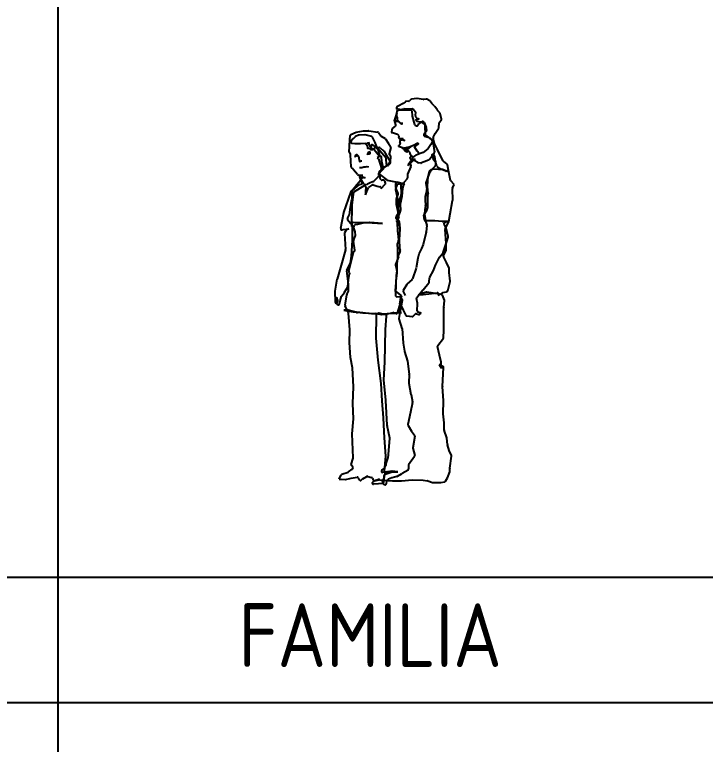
# Model space of a CAD drawing. Header units: millimetres. Extents: x 2198.5 to 2287.8, y 1208.8 to 1298.1.
# Drawn here: x 2231.857 to 2235.114, y 1290.972 to 1294.413 of the extents above; entities that cross this region are included whole.
import ezdxf

# ---------------------------------------------------------------- set-up
doc = ezdxf.new("R2010")
doc.units = ezdxf.units.MM
for name, color, linetype in [('2', 7, 'Continuous'), ('FACHADA', 7, 'Continuous'), ('MUEBLES', 21, 'Continuous')]:
    doc.layers.add(name, color=color, linetype=linetype)
doc.styles.add('ARCHQUICK', font='ARCHQUIK.SHX')

# ---------------------------------------------------------------- blocks, each defined once
blk = doc.blocks.new('A$C3DDE7F67')
at = {"layer": 'MUEBLES'}
for p, q in [((0.0788, 0.7605), (0.0686, 0.753)), ((0.0954, 0.7633), (0.0814, 0.7615)), ((0.1047, 0.7708), (0.0986, 0.7648)), ((0.1329, 0.7758), (0.1078, 0.7723)), ((0.1622, 0.7715), (0.1345, 0.7758)), ((0.177, 0.7729), (0.1636, 0.7715)), ((0.1934, 0.7655), (0.1801, 0.7723)), ((0.2029, 0.7531), (0.1954, 0.7638)), ((0.0363, 0.7), (0.041, 0.7227)), ((0.0374, 0.733), (0.0375, 0.7261)), ((0.0375, 0.7261), (0.0388, 0.7268)), ((0.0442, 0.74), (0.0404, 0.738)), ((0.041, 0.7227), (0.041, 0.7227)), ((0.041, 0.7227), (0.0425, 0.7212)), ((0.0433, 0.7274), (0.0503, 0.7251)), ((0.0679, 0.7525), (0.0442, 0.74)), ((0.0524, 0.7249), (0.0719, 0.7266)), ((0.0723, 0.7266), (0.0978, 0.7269)), ((0.0862, 0.7218), (0.1027, 0.7232)), ((0.0978, 0.7269), (0.1119, 0.7271)), ((0.115, 0.7262), (0.1179, 0.7243)), ((0.1191, 0.7231), (0.1269, 0.713)), ((0.2168, 0.7394), (0.2036, 0.7523)), ((0.2297, 0.7207), (0.2175, 0.7386)), ((0.0271, 0.6709), (0.0401, 0.7086)), ((0.0411, 0.6856), (0.0365, 0.6968)), ((0.0425, 0.7212), (0.0479, 0.7213)), ((0.0479, 0.7213), (0.0858, 0.7218)), ((0.1086, 0.7181), (0.1106, 0.6931)), ((0.1108, 0.692), (0.1224, 0.6534)), ((0.1246, 0.6997), (0.1258, 0.6926)), ((0.1273, 0.7069), (0.1253, 0.7033)), ((0.1268, 0.6902), (0.1304, 0.6854)), ((0.241, 0.7078), (0.2301, 0.7202)), ((0.2486, 0.6782), (0.2422, 0.7054)), ((0.0341, 0.6516), (0.0279, 0.674)), ((0.0279, 0.674), (0.0352, 0.6694)), ((0.0376, 0.6686), (0.0467, 0.6676)), ((0.0417, 0.6745), (0.0416, 0.6836)), ((0.0525, 0.6618), (0.0434, 0.6707)), ((0.0501, 0.666), (0.0576, 0.6584)), ((0.0661, 0.6588), (0.0555, 0.6603)), ((0.0645, 0.6577), (0.0661, 0.6588)), ((0.1434, 0.6806), (0.1262, 0.6735)), ((0.1262, 0.6735), (0.1323, 0.6693)), ((0.1333, 0.6834), (0.1434, 0.6806)), ((0.1343, 0.6684), (0.1491, 0.6654)), ((0.1389, 0.6529), (0.151, 0.6629)), ((0.1491, 0.6654), (0.1573, 0.6682)), ((0.1491, 0.6654), (0.1491, 0.6654)), ((0.1574, 0.6634), (0.1698, 0.6557)), ((0.1615, 0.668), (0.1644, 0.6666)), ((0.1672, 0.6636), (0.1769, 0.6387)), ((0.2361, 0.6371), (0.2375, 0.6612)), ((0.239, 0.6647), (0.2472, 0.6731)), ((-0.1526, 0.6177), (-0.1192, 0.6234)), ((-0.1183, 0.6235), (-0.0949, 0.6238)), ((-0.0941, 0.6238), (-0.0519, 0.6179)), ((0.0148, 0.6165), (0.0159, 0.6313)), ((0.0181, 0.6353), (0.0321, 0.6457)), ((0.1251, 0.6501), (0.1307, 0.647)), ((0.1389, 0.6519), (0.1389, 0.6529)), ((0.1771, 0.6204), (0.1684, 0.6129)), ((0.1702, 0.642), (0.1721, 0.6074)), ((0.1722, 0.6493), (0.1705, 0.6439)), ((0.1772, 0.6375), (0.1789, 0.6253)), ((0.2193, 0.6114), (0.2351, 0.6342)), ((-0.1838, 0.5813), (-0.1811, 0.6022)), ((-0.1779, 0.6066), (-0.1539, 0.6173)), ((-0.1683, 0.586), (-0.1774, 0.5749)), ((-0.1587, 0.5959), (-0.168, 0.5864)), ((-0.1417, 0.6035), (-0.1568, 0.5972)), ((-0.1122, 0.6043), (-0.1396, 0.6039)), ((-0.0795, 0.597), (-0.1109, 0.6042)), ((-0.0641, 0.569), (-0.0757, 0.594)), ((-0.0481, 0.6155), (-0.0376, 0.5996)), ((-0.0356, 0.5978), (-0.017, 0.5875)), ((-0.0151, 0.5858), (-0.0003, 0.5645)), ((0.0415, 0.6069), (0.0129, 0.6165)), ((0.0129, 0.6165), (0.0148, 0.6165)), ((0.0497, 0.5997), (0.0436, 0.6056)), ((0.048, 0.5927), (0.0497, 0.5997)), ((0.0497, 0.5997), (0.0497, 0.5997)), ((0.0568, 0.586), (0.0535, 0.5859)), ((0.0687, 0.5861), (0.0568, 0.586)), ((0.0618, 0.5811), (0.0687, 0.5861)), ((0.1667, 0.6102), (0.1653, 0.605)), ((0.169, 0.5983), (0.1906, 0.5917)), ((0.1741, 0.6034), (0.206, 0.5776)), ((0.1925, 0.5907), (0.2037, 0.5813)), ((0.2161, 0.5645), (0.2095, 0.5881)), ((0.2099, 0.592), (0.2189, 0.6106)), ((-0.1863, 0.5223), (-0.1849, 0.5513)), ((-0.1849, 0.5514), (-0.1839, 0.5808)), ((-0.1738, 0.5659), (-0.1598, 0.5641)), ((-0.159, 0.5641), (-0.1332, 0.5645)), ((-0.1332, 0.5645), (-0.1012, 0.5649)), ((-0.0969, 0.563), (-0.081, 0.5444)), ((-0.081, 0.5444), (-0.083, 0.5509)), ((-0.0741, 0.5567), (-0.0531, 0.5391)), ((-0.0536, 0.5437), (-0.064, 0.5688)), ((-0.0002, 0.5643), (0.0091, 0.5493)), ((0.0469, 0.5497), (0.048, 0.5536)), ((0.0491, 0.5556), (0.0545, 0.5621)), ((0.0548, 0.5686), (0.0527, 0.5719)), ((0.0563, 0.5804), (0.0595, 0.5809)), ((0.0611, 0.5815), (0.0636, 0.5828)), ((0.0757, 0.5759), (0.0618, 0.5811)), ((0.0701, 0.5817), (0.0757, 0.5759)), ((0.1989, 0.5586), (0.186, 0.5401)), ((0.2051, 0.5695), (0.1992, 0.5591)), ((0.2057, 0.5772), (0.2058, 0.5723)), ((0.208, 0.5742), (0.2131, 0.5418)), ((0.2305, 0.5352), (0.2165, 0.5636)), ((-0.1825, 0.5168), (-0.1831, 0.5171)), ((-0.0684, 0.541), (-0.0657, 0.5452)), ((-0.0501, 0.5112), (-0.0682, 0.5346)), ((-0.0603, 0.5477), (-0.0431, 0.5452)), ((-0.0124, 0.4951), (-0.0527, 0.5422)), ((-0.0513, 0.5363), (-0.0435, 0.5076)), ((-0.0402, 0.5439), (-0.0246, 0.53)), ((-0.0235, 0.5287), (0.0077, 0.4769)), ((0.0098, 0.5449), (0.0019, 0.5159)), ((0.0658, 0.5438), (0.0469, 0.5497)), ((0.0742, 0.532), (0.0689, 0.5413)), ((0.0872, 0.544), (0.0742, 0.5361)), ((0.0742, 0.5361), (0.0791, 0.5281)), ((0.0758, 0.5301), (0.0872, 0.544)), ((0.0823, 0.5261), (0.076, 0.5301)), ((0.0774, 0.538), (0.0872, 0.546)), ((0.0856, 0.5341), (0.0774, 0.538)), ((0.0791, 0.5281), (0.1051, 0.5499)), ((0.1051, 0.5499), (0.0856, 0.5341)), ((0.0898, 0.5272), (0.0884, 0.5262)), ((0.1007, 0.5176), (0.0981, 0.5245)), ((0.1024, 0.5121), (0.1008, 0.5172)), ((0.1608, 0.5215), (0.1292, 0.5096)), ((0.1848, 0.5388), (0.1621, 0.5222)), ((0.2142, 0.519), (0.2054, 0.5121)), ((0.2135, 0.5175), (0.2077, 0.4975)), ((0.2125, 0.5168), (0.2135, 0.5175)), ((0.2132, 0.5417), (0.2163, 0.5243)), ((0.2376, 0.5181), (0.2306, 0.5349)), ((0.257, 0.4824), (0.2378, 0.5176)), ((-0.1794, 0.51), (-0.1794, 0.5119)), ((-0.1767, 0.4533), (-0.1794, 0.5098)), ((-0.046, 0.5014), (-0.0546, 0.4964)), ((-0.0546, 0.4964), (-0.0509, 0.4941)), ((-0.0485, 0.4911), (-0.0341, 0.446)), ((-0.0364, 0.503), (-0.0484, 0.5097)), ((-0.0317, 0.4797), (-0.0336, 0.4988)), ((-0.0107, 0.4662), (-0.0111, 0.4916)), ((0.0053, 0.5093), (0.0055, 0.5092)), ((0.0091, 0.5035), (0.0066, 0.4782)), ((0.1254, 0.492), (0.0897, 0.4604)), ((0.1149, 0.4968), (0.0912, 0.4639)), ((0.0986, 0.4679), (0.1254, 0.492)), ((0.1015, 0.494), (0.1018, 0.4981)), ((0.1117, 0.503), (0.1041, 0.5095)), ((0.1206, 0.4831), (0.1052, 0.4883)), ((0.1117, 0.5011), (0.1149, 0.4968)), ((0.1149, 0.4968), (0.1149, 0.4968)), ((0.1281, 0.509), (0.1183, 0.5026)), ((0.1369, 0.4736), (0.1206, 0.4831)), ((0.1206, 0.4831), (0.1206, 0.4831)), ((0.1885, 0.4856), (0.1672, 0.4769)), ((0.2019, 0.5), (0.1906, 0.487)), ((0.2032, 0.5077), (0.2033, 0.5037)), ((0.2087, 0.4925), (0.2198, 0.4791)), ((0.2122, 0.5071), (0.2108, 0.5098)), ((0.2122, 0.5071), (0.2122, 0.5071)), ((0.2209, 0.48), (0.2178, 0.5024)), ((-0.1718, 0.4465), (-0.175, 0.4496)), ((-0.0247, 0.4479), (-0.05, 0.4183)), ((-0.0248, 0.4478), (-0.0316, 0.4791)), ((-0.0077, 0.4601), (-0.0237, 0.4488)), ((0.0053, 0.4752), (-0.0067, 0.461)), ((0.0068, 0.47), (-0.0014, 0.4623)), ((0.1046, 0.4561), (0.0888, 0.4199)), ((0.0897, 0.4604), (0.0958, 0.466)), ((0.0912, 0.4639), (0.0974, 0.4671)), ((0.105, 0.462), (0.1051, 0.4583)), ((0.1521, 0.4718), (0.1392, 0.4728)), ((0.167, 0.4768), (0.1545, 0.4721)), ((0.2195, 0.4572), (0.2031, 0.4416)), ((0.221, 0.4757), (0.2212, 0.4612)), ((0.2277, 0.4572), (0.2211, 0.4792)), ((0.2417, 0.4456), (0.2297, 0.4544)), ((0.2752, 0.4658), (0.2582, 0.481)), ((0.2824, 0.437), (0.2769, 0.4628)), ((-0.1661, 0.4395), (-0.1713, 0.446)), ((-0.1463, 0.417), (-0.1659, 0.4393)), ((-0.1226, 0.4124), (-0.1429, 0.4152)), ((-0.0376, 0.4151), (-0.0507, 0.4069)), ((-0.05, 0.4183), (-0.0263, 0.4428)), ((-0.0456, 0.4256), (-0.0437, 0.42)), ((-0.0354, 0.4404), (-0.0444, 0.4312)), ((-0.0418, 0.4174), (-0.0092, 0.3921)), ((-0.0417, 0.403), (-0.0376, 0.4151)), ((0.0884, 0.4177), (0.0886, 0.4017)), ((0.1904, 0.423), (0.1759, 0.3778)), ((0.186, 0.4083), (0.1918, 0.4331)), ((0.2024, 0.4408), (0.1911, 0.4245)), ((0.1948, 0.4368), (0.2097, 0.4442)), ((0.2125, 0.4447), (0.2353, 0.4432)), ((0.2353, 0.4432), (0.2552, 0.4421)), ((0.269, 0.4338), (0.2428, 0.445)), ((0.257, 0.4417), (0.277, 0.4334)), ((0.277, 0.4334), (0.2712, 0.4333)), ((0.2912, 0.3902), (0.2824, 0.4369)), ((-0.1313, 0.3908), (-0.1578, 0.3601)), ((-0.117, 0.3721), (-0.1364, 0.4038)), ((-0.1317, 0.4122), (-0.1226, 0.4124)), ((-0.1276, 0.3839), (-0.131, 0.3943)), ((-0.1275, 0.3996), (-0.1304, 0.3923)), ((-0.1272, 0.4014), (-0.1201, 0.4032)), ((-0.1261, 0.3817), (-0.1262, 0.3817)), ((-0.1101, 0.4022), (-0.1219, 0.4031)), ((-0.1179, 0.4033), (-0.1101, 0.4022)), ((-0.071, 0.3851), (-0.0873, 0.3784)), ((-0.0688, 0.3866), (-0.0698, 0.3859)), ((-0.0519, 0.4058), (-0.068, 0.3873)), ((-0.0355, 0.3925), (-0.0404, 0.3972)), ((-0.0241, 0.391), (-0.0315, 0.3909)), ((-0.0157, 0.3769), (-0.0188, 0.3871)), ((-0.0068, 0.391), (0.0249, 0.3849)), ((0.0253, 0.3848), (0.0354, 0.3835)), ((0.0356, 0.3835), (0.0455, 0.3817)), ((0.0373, 0.3813), (0.0439, 0.3836)), ((0.0439, 0.3836), (0.0439, 0.3829)), ((0.0462, 0.3815), (0.0658, 0.3753)), ((0.0872, 0.398), (0.073, 0.3822)), ((0.1831, 0.3599), (0.1842, 0.3889)), ((0.1842, 0.3892), (0.1859, 0.4075)), ((0.309, 0.3701), (0.2926, 0.3875)), ((-0.1581, 0.3598), (-0.1776, 0.3397)), ((-0.1716, 0.3406), (-0.1579, 0.353)), ((-0.161, 0.3383), (-0.1168, 0.3641)), ((-0.1578, 0.3531), (-0.1384, 0.3697)), ((-0.1359, 0.3709), (-0.1289, 0.3723)), ((-0.1021, 0.371), (-0.1114, 0.3695)), ((-0.1085, 0.3591), (-0.1092, 0.338)), ((-0.109, 0.3226), (-0.0948, 0.3558)), ((-0.0877, 0.3782), (-0.1005, 0.3716)), ((-0.0927, 0.3583), (-0.0772, 0.3682)), ((-0.0726, 0.3688), (-0.0544, 0.363)), ((-0.0539, 0.3629), (-0.0416, 0.3603)), ((-0.0377, 0.3571), (-0.0352, 0.3513)), ((-0.0352, 0.3513), (-0.0169, 0.3716)), ((0.0328, 0.3475), (0.0472, 0.2742)), ((0.0382, 0.3667), (0.0329, 0.3502)), ((0.0339, 0.3567), (0.0336, 0.376)), ((0.044, 0.3281), (0.0342, 0.3549)), ((0.0612, 0.3745), (0.0423, 0.3704)), ((0.0501, 0.3775), (0.0503, 0.3775)), ((0.0566, 0.3723), (0.0586, 0.3241)), ((0.065, 0.3523), (0.0622, 0.315)), ((0.0752, 0.3682), (0.0651, 0.374)), ((0.0715, 0.3763), (0.0652, 0.3533)), ((0.0675, 0.3744), (0.0752, 0.3682)), ((0.0716, 0.3784), (0.0716, 0.3779)), ((0.1796, 0.3445), (0.1716, 0.3135)), ((0.1756, 0.3753), (0.1797, 0.3466)), ((0.1869, 0.3291), (0.1832, 0.359)), ((0.3017, 0.2959), (0.3009, 0.3514)), ((0.3014, 0.3538), (0.309, 0.3701)), ((0.309, 0.3701), (0.309, 0.3701)), ((-0.1788, 0.3378), (-0.1917, 0.3022)), ((-0.1729, 0.3014), (-0.1734, 0.3365)), ((-0.1725, 0.275), (-0.1664, 0.323)), ((-0.1663, 0.3235), (-0.1636, 0.3348)), ((-0.1092, 0.3378), (-0.109, 0.3226)), ((0.0369, 0.3028), (0.0441, 0.3245)), ((0.0582, 0.322), (0.0424, 0.279)), ((0.0621, 0.3143), (0.0545, 0.2772)), ((0.1715, 0.312), (0.1717, 0.2971)), ((0.1845, 0.2634), (0.1852, 0.3161)), ((0.1853, 0.3168), (0.1869, 0.3276)), ((-0.1917, 0.3021), (-0.2134, 0.2385)), ((-0.1793, 0.2643), (-0.173, 0.3004)), ((0.037, 0.2768), (0.0367, 0.301)), ((0.0479, 0.227), (0.0371, 0.2757)), ((0.0421, 0.2765), (0.0458, 0.2368)), ((0.0544, 0.2757), (0.0561, 0.2514)), ((0.1717, 0.2968), (0.1735, 0.2734)), ((0.2902, 0.233), (0.3016, 0.2948)), ((-0.1855, 0.227), (-0.1793, 0.2642)), ((-0.1745, 0.1729), (-0.1725, 0.2744)), ((0.041, 0.2489), (0.0447, 0.2245)), ((0.0471, 0.2717), (0.0412, 0.2513)), ((0.0559, 0.2493), (0.0529, 0.2401)), ((0.167, 0.2294), (0.1789, 0.2465)), ((0.1703, 0.2503), (0.1692, 0.2318)), ((0.1734, 0.2722), (0.1704, 0.2507)), ((0.1796, 0.2479), (0.1842, 0.2617)), ((-0.2136, 0.2376), (-0.2264, 0.1639)), ((-0.1941, 0.2104), (-0.1861, 0.2253)), ((0.045, 0.2332), (0.0339, 0.2163)), ((0.0353, 0.2088), (0.0479, 0.1998)), ((0.0434, 0.2072), (0.0412, 0.2066)), ((0.0429, 0.2144), (0.0432, 0.1932)), ((0.0528, 0.2397), (0.0433, 0.2166)), ((0.0447, 0.2245), (0.0447, 0.2245)), ((0.0447, 0.2245), (0.0472, 0.2138)), ((0.045, 0.2039), (0.048, 0.225)), ((0.169, 0.2034), (0.166, 0.2256)), ((0.1692, 0.2306), (0.1746, 0.1938)), ((0.284, 0.1956), (0.2902, 0.2329)), ((-0.1723, 0.1778), (-0.1935, 0.2043)), ((-0.1733, 0.1863), (-0.1745, 0.1729)), ((-0.1707, 0.1467), (-0.1711, 0.1745)), ((-0.1542, 0.1905), (-0.1675, 0.1913)), ((-0.165, 0.1694), (-0.1619, 0.1782)), ((-0.1575, 0.1819), (-0.1453, 0.1836)), ((-0.09, 0.1914), (-0.1538, 0.1905)), ((-0.1448, 0.1837), (-0.1147, 0.1909)), ((-0.1132, 0.191), (-0.0779, 0.1896)), ((-0.0294, 0.1868), (-0.0895, 0.1914)), ((-0.0778, 0.1896), (-0.0294, 0.1868)), ((0.0374, 0.1999), (0.0397, 0.1913)), ((0.0397, 0.1913), (0.0397, 0.1913)), ((0.0397, 0.1913), (0.0423, 0.1518)), ((0.0412, 0.1869), (0.0449, 0.2035)), ((0.0443, 0.1899), (0.0523, 0.1796)), ((0.0523, 0.1796), (0.046, 0.1802)), ((0.0502, 0.1957), (0.0525, 0.1626)), ((0.1765, 0.1987), (0.1745, 0.1986)), ((0.1748, 0.1927), (0.1799, 0.1791)), ((0.2178, 0.1993), (0.1765, 0.1987)), ((0.1802, 0.1767), (0.1773, 0.1472)), ((0.2524, 0.1963), (0.2183, 0.1992)), ((0.2804, 0.1967), (0.253, 0.1963)), ((0.2686, 0.1709), (0.2611, 0.1843)), ((0.2636, 0.192), (0.2724, 0.1961)), ((0.2663, 0.1613), (0.2835, 0.194)), ((0.2746, 0.1966), (0.2804, 0.1967)), ((-0.2201, 0.1575), (-0.2139, 0.1585)), ((-0.2139, 0.1585), (-0.1882, 0.1623)), ((-0.2086, 0.1396), (-0.2042, 0.0641)), ((-0.2009, 0.1552), (-0.2079, 0.1426)), ((-0.1882, 0.1623), (-0.1984, 0.1574)), ((-0.1701, 0.1074), (-0.1707, 0.1467)), ((-0.1586, 0.1475), (-0.1649, 0.1658)), ((-0.1568, 0.1329), (-0.1583, 0.1463)), ((0.0423, 0.1517), (0.0441, 0.1257)), ((0.0525, 0.1619), (0.0498, 0.1105)), ((0.1772, 0.1464), (0.1624, 0.0881)), ((0.2714, 0.0946), (0.2657, 0.1583)), ((0.274, 0.1533), (0.2691, 0.1698)), ((0.2797, 0.1264), (0.2741, 0.1529)), ((-0.176, 0.0326), (-0.1702, 0.1069)), ((-0.1597, 0.0608), (-0.1664, 0.1038)), ((-0.1661, 0.1066), (-0.1571, 0.1304)), ((0.046, 0.1056), (0.0401, 0.0886)), ((0.0441, 0.1254), (0.0462, 0.1081)), ((0.0498, 0.1102), (0.0503, 0.0713)), ((0.2571, 0.05), (0.278, 0.1111)), ((0.2782, 0.1122), (0.2798, 0.1246)), ((0.0398, 0.0863), (0.0415, 0.0689)), ((0.0507, 0.0694), (0.0546, 0.0591)), ((0.1622, 0.0874), (0.1542, 0.0684)), ((0.2705, 0.0594), (0.2715, 0.0939)), ((-0.2043, 0.0623), (-0.2238, -0.0097)), ((-0.1882, -0.038), (-0.1665, 0.0509)), ((-0.1637, 0.0545), (-0.1626, 0.0551)), ((0.0415, 0.0685), (0.0422, 0.0221)), ((0.0541, 0.0543), (0.0457, 0.0406)), ((0.0458, 0.0347), (0.0459, 0.0346)), ((0.1421, 0.0419), (0.1376, 0.0233)), ((0.1542, 0.0682), (0.1424, 0.043)), ((0.2402, 0.0285), (0.2562, 0.0483)), ((0.2585, 0.0338), (0.27, 0.0571)), ((-0.1803, 0.0006), (-0.176, 0.0323)), ((0.0464, 0.0296), (0.0328, -0.006)), ((0.0421, 0.0214), (0.0391, -0.0022)), ((0.1375, 0.023), (0.1294, -0.023)), ((0.2211, -0.0101), (0.2395, 0.0275)), ((0.2585, 0.033), (0.2585, 0.0338)), ((0.2728, 0.0029), (0.2591, 0.0307)), ((0.285, -0.0236), (0.2728, 0.0028)), ((-0.2238, -0.0098), (-0.2436, -0.0755)), ((-0.1966, -0.0336), (-0.1808, -0.001)), ((0.0325, -0.0092), (0.0378, -0.0342)), ((0.039, -0.0028), (0.0382, -0.0472)), ((0.1292, -0.0239), (0.1117, -0.0744)), ((0.2112, -0.0343), (0.221, -0.0104)), ((0.2858, -0.0437), (0.2856, -0.0259)), ((-0.1895, -0.0989), (-0.1971, -0.0367)), ((-0.1926, -0.1099), (-0.1885, -0.0666)), ((-0.1883, -0.0656), (-0.184, -0.0512)), ((-0.1847, -0.0466), (-0.1874, -0.0424)), ((0.0382, -0.0478), (0.0334, -0.0853)), ((0.0349, -0.0582), (0.0334, -0.0925)), ((0.0379, -0.0361), (0.0349, -0.0577)), ((0.1912, -0.0899), (0.1926, -0.0688)), ((0.1933, -0.0665), (0.2109, -0.0349)), ((0.2898, -0.0845), (0.2858, -0.0442)), ((-0.2437, -0.0761), (-0.2545, -0.1321)), ((-0.189, -0.1291), (-0.1894, -0.0995)), ((0.0334, -0.0926), (0.0308, -0.1291)), ((0.0333, -0.086), (0.0338, -0.1179)), ((0.085, -0.1009), (0.0686, -0.129)), ((0.1103, -0.0766), (0.086, -0.0997)), ((0.162, -0.1252), (0.1899, -0.0932)), ((0.2792, -0.1299), (0.2897, -0.0863)), ((-0.2546, -0.1335), (-0.2519, -0.183)), ((-0.208, -0.1372), (-0.1933, -0.1122)), ((-0.1973, -0.1486), (-0.1895, -0.1315)), ((0.0338, -0.1186), (0.0325, -0.1303)), ((0.0325, -0.131), (0.0327, -0.1474)), ((0.033, -0.134), (0.0605, -0.1545)), ((0.0685, -0.1343), (0.0778, -0.1522)), ((0.1328, -0.1619), (0.1618, -0.1254)), ((0.1783, -0.1372), (0.1493, -0.1441)), ((0.2091, -0.1419), (0.1805, -0.1371)), ((0.255, -0.1391), (0.2733, -0.1356)), ((0.2733, -0.1356), (0.2713, -0.1341)), ((0.2713, -0.1341), (0.2739, -0.1341)), ((-0.2439, -0.1623), (-0.2467, -0.1845)), ((-0.2397, -0.1741), (-0.2459, -0.1623)), ((-0.2459, -0.1623), (-0.2439, -0.1623)), ((-0.2283, -0.1772), (-0.222, -0.156)), ((-0.2211, -0.1542), (-0.2084, -0.1378)), ((-0.205, -0.1983), (-0.1977, -0.15)), ((0.0326, -0.1484), (0.0321, -0.1518)), ((0.0376, -0.1582), (0.0521, -0.158)), ((0.0605, -0.1545), (0.0541, -0.1713)), ((0.0577, -0.1629), (0.0609, -0.1897)), ((0.0605, -0.1545), (0.0605, -0.1545)), ((0.0623, -0.1776), (0.0622, -0.1663)), ((0.0622, -0.1663), (0.064, -0.174)), ((0.1351, -0.189), (0.1317, -0.1662)), ((0.1475, -0.1448), (0.14, -0.1499)), ((0.14, -0.1499), (0.1622, -0.1476)), ((0.1622, -0.1476), (0.2288, -0.1404)), ((0.2495, -0.1478), (0.2092, -0.142)), ((0.2335, -0.152), (0.2423, -0.1464)), ((0.2347, -0.1473), (0.2335, -0.152)), ((0.2423, -0.1464), (0.2532, -0.1398)), ((0.263, -0.1745), (0.2539, -0.1512)), ((-0.2459, -0.1883), (-0.2419, -0.1944)), ((-0.2411, -0.1842), (-0.2393, -0.1782)), ((-0.2319, -0.1926), (-0.2284, -0.1775)), ((-0.1947, -0.225), (-0.2047, -0.2012)), ((0.0541, -0.1892), (0.0402, -0.2352)), ((0.0448, -0.2256), (0.062, -0.1796)), ((0.0537, -0.1724), (0.0507, -0.1927)), ((0.0507, -0.1927), (0.0541, -0.1892)), ((0.0609, -0.1914), (0.0528, -0.2342)), ((0.0641, -0.1763), (0.0596, -0.2011)), ((0.06, -0.2045), (0.0684, -0.2215)), ((0.1343, -0.2255), (0.1351, -0.1899)), ((0.2605, -0.2082), (0.2634, -0.1771)), ((-0.1919, -0.2218), (-0.2119, -0.2221)), ((-0.2119, -0.2221), (-0.1862, -0.2272)), ((-0.1901, -0.2331), (-0.1944, -0.2256)), ((-0.1499, -0.2335), (-0.1903, -0.2221)), ((-0.1829, -0.3148), (-0.1894, -0.2354)), ((-0.186, -0.2272), (-0.1673, -0.2303)), ((-0.1663, -0.2304), (-0.1517, -0.2302)), ((-0.1512, -0.2302), (-0.1357, -0.2314)), ((-0.1219, -0.2366), (-0.149, -0.2336)), ((-0.1355, -0.2314), (-0.0805, -0.2375)), ((-0.0925, -0.2377), (-0.1215, -0.2367)), ((-0.0319, -0.2403), (-0.0925, -0.2377)), ((-0.0798, -0.2375), (-0.06, -0.2373)), ((-0.0588, -0.2374), (-0.0344, -0.2422)), ((-0.0496, -0.2368), (-0.0567, -0.2411)), ((-0.0139, -0.2443), (-0.0453, -0.2362)), ((-0.0329, -0.2422), (-0.0065, -0.24)), ((0.0145, -0.2382), (-0.0314, -0.2403)), ((-0.0055, -0.2398), (0.0208, -0.2328)), ((0.0347, -0.2391), (0.015, -0.2382)), ((0.0224, -0.2327), (0.0597, -0.2341)), ((0.0527, -0.2322), (0.0484, -0.2606)), ((0.0597, -0.2341), (0.0495, -0.233)), ((0.0528, -0.2342), (0.0527, -0.2322)), ((0.0684, -0.2216), (0.0812, -0.2464)), ((0.1157, -0.2502), (0.1251, -0.2404)), ((0.1307, -0.239), (0.142, -0.2424)), ((0.1531, -0.2362), (0.138, -0.2309)), ((0.1471, -0.2413), (0.1531, -0.2362)), ((0.2601, -0.3176), (0.2605, -0.2087)), ((-0.0594, -0.2457), (-0.0612, -0.3531)), ((-0.0153, -0.3125), (-0.0098, -0.2501)), ((0.0486, -0.2631), (0.0625, -0.3076)), ((0.0856, -0.2493), (0.1112, -0.2518)), ((0.0628, -0.3088), (0.0686, -0.3776)), ((-0.1854, -0.3741), (-0.1829, -0.3155)), ((-0.018, -0.4669), (-0.0153, -0.3129)), ((0.2591, -0.3505), (0.2601, -0.3177)), ((-0.1795, -0.4448), (-0.1854, -0.3749)), ((-0.0612, -0.3537), (-0.0513, -0.457)), ((0.0687, -0.378), (0.0746, -0.4153)), ((0.2315, -0.3887), (0.258, -0.3537)), ((0.2395, -0.4341), (0.2305, -0.3933)), ((-0.17, -0.493), (-0.1794, -0.4454)), ((0.0748, -0.4161), (0.089, -0.4615)), ((0.2468, -0.4662), (0.2395, -0.4342)), ((-0.0513, -0.4572), (-0.0374, -0.5674)), ((-0.0223, -0.5497), (-0.0181, -0.4671)), ((0.0892, -0.4625), (0.0969, -0.5237)), ((0.2561, -0.4875), (0.2382, -0.4772)), ((0.2382, -0.4772), (0.248, -0.493)), ((0.2488, -0.4963), (0.2469, -0.4671)), ((-0.1652, -0.583), (-0.1699, -0.4938)), ((0.2488, -0.4958), (0.2488, -0.4963)), ((0.2535, -0.5824), (0.2589, -0.4926)), ((0.0969, -0.5246), (0.0956, -0.5651)), ((-0.1695, -0.6612), (-0.1652, -0.5836)), ((-0.0374, -0.5678), (-0.0327, -0.6491)), ((-0.014, -0.6468), (-0.0223, -0.5505)), ((0.0957, -0.5663), (0.1052, -0.6194)), ((0.2579, -0.6482), (0.2535, -0.5831)), ((-0.0327, -0.6492), (-0.0266, -0.73)), ((-0.0069, -0.764), (-0.014, -0.6469)), ((0.1053, -0.6195), (0.1125, -0.6543)), ((0.2573, -0.7104), (0.2579, -0.6486)), ((-0.1665, -0.7337), (-0.1695, -0.6617)), ((0.1125, -0.6565), (0.103, -0.7025)), ((0.103, -0.7026), (0.0905, -0.7609)), ((0.2614, -0.7534), (0.2574, -0.711)), ((-0.1723, -0.8045), (-0.1665, -0.7344)), ((-0.0266, -0.7302), (-0.0218, -0.8234)), ((0.2619, -0.7859), (0.2614, -0.7539)), ((0.0057, -0.8257), (-0.0068, -0.7648)), ((0.0911, -0.7649), (0.1076, -0.7922)), ((0.2741, -0.824), (0.2621, -0.7876)), ((-0.1673, -0.9179), (-0.1723, -0.8052)), ((-0.0218, -0.8235), (-0.0152, -0.9094)), ((0.1079, -0.7927), (0.1219, -0.8111)), ((0.123, -0.8153), (0.114, -0.8708)), ((0.2767, -0.8551), (0.2743, -0.8253)), ((-0.0031, -0.9194), (0.0058, -0.8273)), ((0.2854, -0.8831), (0.2769, -0.8564)), ((0.1141, -0.873), (0.1226, -0.9074)), ((0.2957, -0.9075), (0.2856, -0.8835)), ((-0.1775, -0.9489), (-0.1676, -0.92)), ((-0.0152, -0.9103), (-0.0208, -0.9802)), ((-0.0138, -0.9493), (-0.0034, -0.9207)), ((0.1217, -0.9119), (0.0939, -0.9502)), ((0.2887, -0.9674), (0.2961, -0.9103)), ((-0.1711, -0.9571), (-0.1744, -0.9557)), ((-0.0192, -0.9662), (-0.013, -0.9548)), ((-0.013, -0.9548), (-0.0136, -0.9534)), ((-0.013, -0.9548), (-0.013, -0.9548)), ((0.0929, -0.9539), (0.0942, -0.9705)), ((-0.2212, -0.9951), (-0.1913, -0.9853)), ((-0.1899, -0.9846), (-0.1716, -0.972)), ((-0.1694, -0.969), (-0.168, -0.9637)), ((-0.0321, -0.9768), (-0.0207, -0.968)), ((-0.004, -0.9844), (-0.0282, -0.9866)), ((-0.0057, -0.9824), (-0.0198, -1.0006)), ((-0.0194, -0.9844), (-0.0189, -0.9849)), ((-0.017, -0.9952), (0.0163, -0.9843)), ((-0.0123, -0.9859), (-0.0057, -0.9824)), ((0.0142, -0.9808), (-0.0034, -0.9843)), ((0.0428, -0.9837), (0.0159, -0.9807)), ((0.0179, -0.984), (0.0428, -0.9837)), ((0.0594, -0.9957), (0.0402, -1.0057)), ((0.0631, -0.9923), (0.0608, -0.9946)), ((0.0915, -0.9758), (0.0643, -0.9914)), ((0.277, -1.0115), (0.2885, -0.9847)), ((0.2889, -0.9824), (0.2887, -0.9682)), ((-0.2332, -1.0182), (-0.2245, -0.9982)), ((-0.2332, -1.0182), (-0.2046, -1.0198)), ((-0.2032, -1.0197), (-0.1763, -1.0145)), ((-0.1763, -1.0145), (-0.1491, -1.0094)), ((-0.1433, -1.0121), (-0.1379, -1.0217)), ((-0.1294, -1.0231), (-0.1233, -1.0176)), ((-0.1223, -1.0169), (-0.1023, -1.0057)), ((-0.0981, -1.0052), (-0.0805, -1.0104)), ((-0.0769, -1.0135), (-0.0726, -1.0239)), ((-0.0751, -1.0323), (-0.061, -1.0236)), ((-0.0661, -1.0271), (-0.0442, -1.0212)), ((-0.0599, -1.023), (-0.0433, -1.0175)), ((-0.0422, -1.0211), (0.0174, -1.027)), ((-0.0263, -1.04), (-0.0289, -1.0264)), ((-0.0282, -1.0224), (-0.0215, -1.0117)), ((-0.0225, -1.0209), (-0.0249, -1.034)), ((-0.0209, -1.0035), (-0.0224, -1.0204)), ((-0.0207, -1.0087), (-0.0208, -1.0005)), ((-0.0102, -1.0282), (-0.0112, -1.0403)), ((-0.0024, -1.0195), (-0.0083, -1.0245)), ((0.0151, -1.0119), (-0.0009, -1.0186)), ((0.039, -1.0061), (0.0159, -1.0116)), ((0.018, -1.027), (0.0605, -1.0264)), ((0.0609, -1.0264), (0.1107, -1.0223)), ((0.1113, -1.0222), (0.1626, -1.0235)), ((0.1633, -1.0235), (0.1833, -1.0266)), ((0.1842, -1.0268), (0.2072, -1.0344)), ((0.2451, -1.0341), (0.2642, -1.0308)), ((0.2681, -1.028), (0.277, -1.0115)), ((0.277, -1.0115), (0.277, -1.0115)), ((-0.0479, -1.0403), (-0.0717, -1.0424)), ((-0.0298, -1.0385), (-0.0478, -1.0403)), ((-0.0179, -1.0453), (-0.0221, -1.0443)), ((0.209, -1.0347), (0.2442, -1.0342))]:
    blk.add_line(p, q, dxfattribs=at)
for points in [[(-0.111, 0.5663), (-0.1019, 0.5545), (-0.1003, 0.5422), (-0.0933, 0.5423), (-0.0863, 0.5355), (-0.0774, 0.5341), (-0.0725, 0.5376), (-0.0671, 0.5377), (-0.0775, 0.5376), (-0.0775, 0.5376), (-0.088, 0.5493), (-0.0916, 0.5616), (-0.0937, 0.57)], [(0.1443, 0.5165), (0.1443, 0.5165), (0.1337, 0.5283), (0.1211, 0.5488), (0.1314, 0.5544), (0.1402, 0.5629), (0.1382, 0.5649), (0.1176, 0.5542), (0.0969, 0.547), (0.0644, 0.5396), (0.0644, 0.5396)], [(-0.1034, 0.5164), (-0.0979, 0.5145), (-0.0929, 0.5146), (-0.091, 0.5146), (-0.0876, 0.5201), (-0.0896, 0.525), (-0.0965, 0.5215), (-0.0965, 0.5215), (-0.0998, 0.513), (-0.091, 0.5181), (-0.0861, 0.5202)], [(-0.1585, 0.4998), (-0.1566, 0.5053), (-0.1566, 0.5068), (-0.1498, 0.5123), (-0.1447, 0.5055), (-0.1496, 0.5034), (-0.1447, 0.507), (-0.1427, 0.5035), (-0.139, 0.4863), (-0.139, 0.4863), (-0.1374, 0.4814), (-0.1374, 0.4794), (-0.1286, 0.4815), (-0.1271, 0.4815)], [(-0.137, 0.4502), (-0.1266, 0.4504), (-0.1178, 0.454), (-0.1094, 0.4541), (-0.1025, 0.4557), (-0.0955, 0.4543)]]:
    blk.add_lwpolyline(points, dxfattribs=at)
for centre, start, end in [((0.0821, 0.756), 97.3425, 126.1339), ((0.0947, 0.7687), 277.3425, 314.1861), ((0.1086, 0.7668), 97.9477, 134.1861), ((0.1336, 0.7703), 81.203, 97.9477), ((0.163, 0.7769), 261.203, 276.1785), ((0.1776, 0.7674), 62.8432, 96.1785), ((0.1909, 0.7606), 35.0384, 62.8432), ((0.0429, 0.7331), 117.3877, 180.8227), ((0.0416, 0.7221), 72.3877, 120.5676), ((0.0416, 0.7449), 297.3877, 297.8535), ((0.052, 0.7304), 252.3877, 274.9083), ((0.0653, 0.7574), 297.8535, 306.1339), ((0.0724, 0.7211), 90.8227, 94.9083), ((0.1031, 0.7177), 4.4556, 94.6368), ((0.1119, 0.7216), 55.8307, 90.8227), ((0.1148, 0.7197), 37.6926, 55.8307), ((0.2074, 0.7563), 215.0384, 225.8227), ((0.213, 0.7355), 34.1634, 45.8227), ((0.0416, 0.6989), 168.1701, 202.2704), ((0.0857, 0.7273), 270.8227, 274.6368), ((0.1161, 0.6935), 184.4556, 196.7681), ((0.1301, 0.7006), 150.3571, 188.9528), ((0.1312, 0.6935), 188.9528, 217.0765), ((0.1226, 0.7096), 330.3571, 37.6926), ((0.2342, 0.7238), 214.1634, 221.424), ((0.2369, 0.7042), 13.1618, 41.424), ((0.0382, 0.6741), 237.9174, 263.9799), ((0.036, 0.6835), 0.8227, 22.2704), ((0.0472, 0.6746), 180.8227, 225.8227), ((0.0462, 0.6621), 44.6535, 83.9799), ((0.0563, 0.6658), 225.8227, 261.7324), ((0.0615, 0.6623), 224.6535, 303.2939), ((0.1348, 0.6887), 217.0765, 254.5625), ((0.1354, 0.6738), 235.285, 258.4836), ((0.1545, 0.6587), 58.1618, 129.7072), ((0.1591, 0.663), 64.2576, 109.2576), ((0.162, 0.6616), 21.3787, 64.2576), ((0.1669, 0.651), 342.3877, 58.1618), ((0.243, 0.6608), 135.8227, 176.7371), ((0.2432, 0.6769), 315.8227, 13.1618), ((-0.1182, 0.618), 90.8227, 99.7533), ((-0.0949, 0.6183), 82.0765, 90.8227), ((0.0214, 0.6309), 126.4991, 175.9236), ((0.0288, 0.6501), 306.4991, 15.6194), ((0.1277, 0.6549), 196.7681, 241.4649), ((0.1334, 0.6519), 241.4649, 0.8227), ((0.1757, 0.6422), 162.3877, 183.0539), ((0.1718, 0.6367), 7.9477, 21.3787), ((0.1735, 0.6245), 310.8529, 7.9477), ((0.2306, 0.6374), 325.285, 356.7371), ((-0.1757, 0.6015), 114.0213, 172.6926), ((-0.164, 0.5825), 135.8227, 140.7218), ((-0.1547, 0.5921), 112.6241, 135.8227), ((-0.1516, 0.6122), 99.7533, 114.0213), ((-0.1395, 0.5984), 90.8227, 112.6241), ((-0.1121, 0.5988), 77.1723, 90.8227), ((-0.0807, 0.5916), 24.88, 77.1723), ((-0.0527, 0.6124), 33.4836, 82.0765), ((-0.033, 0.6026), 213.4836, 241.0778), ((-0.0197, 0.5827), 34.7992, 61.0778), ((0.0397, 0.6017), 45.8227, 71.5326), ((0.0534, 0.5914), 166.7864, 270.8227), ((0.1706, 0.6036), 164.5625, 253.0038), ((0.172, 0.6087), 130.8529, 164.5625), ((0.1776, 0.6077), 183.0539, 231.0966), ((0.189, 0.5864), 50.2214, 73.0038), ((0.2149, 0.5896), 154.2576, 195.6194), ((0.2238, 0.6083), 145.285, 154.2576), ((-0.1904, 0.5516), 357.3545, 357.9603), ((-0.1784, 0.5806), 172.6926, 177.9603), ((-0.1731, 0.5714), 140.7218, 262.6926), ((-0.1591, 0.5696), 262.6926, 270.8227), ((-0.1011, 0.5594), 40.6283, 90.8227), ((-0.0777, 0.5525), 50.028, 196.7681), ((-0.0691, 0.5667), 22.4375, 24.88), ((-0.0048, 0.5614), 31.7864, 34.7992), ((0.0533, 0.5521), 140.2214, 164.1234), ((0.0573, 0.5749), 99.913, 213.5579), ((0.0502, 0.5656), 320.2214, 33.5579), ((0.0585, 0.5864), 279.913, 297.3877), ((0.0661, 0.5779), 44.1861, 117.3877), ((0.1944, 0.5618), 325.1463, 330.5662), ((0.2002, 0.5771), 0.8227, 50.2214), ((0.2003, 0.5722), 330.5662, 0.8227), ((0.2026, 0.5733), 8.9528, 51.0966), ((0.2215, 0.566), 195.6194, 206.2106), ((-0.1807, 0.5221), 177.3545, 244.2576), ((-0.1849, 0.5119), 0.8227, 64.2576), ((-0.0638, 0.538), 147.1326, 217.6926), ((-0.061, 0.5422), 81.9809, 147.1326), ((-0.0485, 0.5458), 202.4375, 220.5724), ((-0.0566, 0.5348), 15.2435, 50.028), ((-0.0439, 0.5398), 48.3865, 81.9809), ((-0.0282, 0.5259), 31.0481, 48.3865), ((0.0044, 0.5464), 344.7737, 31.7864), ((0.0641, 0.5385), 30.0715, 72.3877), ((0.079, 0.5348), 210.0715, 237.1326), ((0.0853, 0.5307), 237.1326, 304.5127), ((0.093, 0.5226), 20.4765, 124.5127), ((0.0956, 0.5156), 16.7681, 20.4765), ((0.1589, 0.5266), 290.5307, 306.3604), ((0.1815, 0.5433), 306.3604, 325.1463), ((0.2157, 0.5123), 125.8147, 207.3877), ((0.2186, 0.5427), 188.9528, 190.285), ((0.2109, 0.5234), 307.6926, 10.285), ((0.2255, 0.5328), 22.6241, 26.2106), ((0.2427, 0.5203), 202.6241, 208.6131), ((-0.1739, 0.5101), 180.8227, 182.7479), ((-0.0538, 0.4894), 17.7278, 58.3515), ((-0.0457, 0.5146), 217.6926, 240.6813), ((-0.0488, 0.5061), 300.0715, 15.2435), ((-0.0391, 0.4982), 5.9023, 60.6813), ((-0.0166, 0.4915), 0.8227, 40.5724), ((0.0072, 0.5144), 164.7737, 249.5722), ((0.0036, 0.504), 354.4825, 69.5722), ((0.107, 0.4936), 175.8529, 251.0758), ((0.1073, 0.4977), 37.6926, 175.8529), ((0.1077, 0.5137), 196.7681, 229.6368), ((0.1153, 0.5072), 229.6368, 303.5579), ((0.1311, 0.5044), 110.5307, 123.5579), ((0.1864, 0.4907), 292.1933, 318.7335), ((0.1978, 0.5036), 318.7335, 0.8227), ((0.2088, 0.5078), 127.6926, 180.8227), ((0.213, 0.496), 163.8952, 219.4825), ((0.2123, 0.5016), 7.9477, 90.8227), ((0.2619, 0.4851), 208.6131, 228.176), ((-0.1712, 0.4536), 182.7479, 225.8227), ((-0.0262, 0.4803), 185.9023, 192.1326), ((-0.0302, 0.4466), 315.8227, 12.1326), ((-0.0205, 0.4443), 125.2617, 139.3674), ((-0.0052, 0.4662), 180.8227, 313.7016), ((-0.0109, 0.4646), 305.2617, 319.6368), ((0.0011, 0.4788), 319.6368, 354.4825), ((0.003, 0.474), 313.7016, 31.0481), ((0.0995, 0.462), 0.8227, 132.9118), ((0.0949, 0.472), 297.3877, 312.0086), ((0.0996, 0.4583), 336.3787, 0.8227), ((0.1397, 0.4783), 239.8589, 265.2951), ((0.1526, 0.4773), 265.2951, 290.4765), ((0.1651, 0.482), 290.4765, 292.1933), ((0.2157, 0.4612), 313.4694, 0.8227), ((0.2155, 0.4756), 0.8227, 39.4825), ((0.2264, 0.4808), 187.9477, 196.7681), ((0.233, 0.4588), 196.7681, 233.9528), ((0.2715, 0.4617), 11.9357, 48.176), ((-0.1756, 0.4425), 38.9799, 45.8227), ((-0.1618, 0.443), 218.9799, 221.424), ((-0.1421, 0.4207), 221.424, 261.9809), ((-0.0404, 0.4274), 135.8227, 199.2576), ((-0.0385, 0.4218), 199.2576, 232.1629), ((-0.0393, 0.4443), 315.8227, 17.7278), ((0.0939, 0.4177), 156.3787, 180.8227), ((0.1956, 0.4213), 145.285, 162.207), ((0.1972, 0.4319), 116.1689, 166.7864), ((0.2069, 0.4376), 133.4694, 145.285), ((0.2122, 0.4392), 86.1558, 116.1689), ((0.2357, 0.4487), 266.1558, 266.7371), ((0.245, 0.4501), 233.9528, 246.7653), ((0.2549, 0.4366), 67.6241, 86.7371), ((0.2712, 0.4389), 246.7653, 270.8227), ((0.277, 0.4359), 10.6638, 11.9357), ((-0.1317, 0.4067), 90.8227, 211.4019), ((-0.1257, 0.396), 104.8589, 198.2699), ((-0.1355, 0.3944), 319.1891, 338.2028), ((-0.13, 0.3777), 281.2602, 45.8227), ((-0.1223, 0.3856), 198.2699, 225.8227), ((-0.1223, 0.3976), 85.4669, 158.2028), ((-0.1187, 0.3979), 81.3604, 104.8589), ((-0.0731, 0.3902), 292.6241, 307.6926), ((-0.0722, 0.391), 307.6926, 318.9167), ((-0.0477, 0.4022), 122.0864, 138.9167), ((-0.0365, 0.4012), 161.286, 225.8227), ((-0.0316, 0.3964), 225.8227, 270.8227), ((-0.0241, 0.3855), 16.7681, 90.8227), ((-0.0058, 0.3964), 232.1629, 259.0202), ((0.026, 0.3903), 259.0202, 262.6926), ((0.0391, 0.3761), 109.2576, 180.8227), ((0.0347, 0.378), 80.0384, 82.6926), ((0.0494, 0.383), 180.8227, 277.6655), ((0.0446, 0.3763), 72.3877, 80.0384), ((0.0772, 0.3785), 138.176, 180.8227), ((0.0831, 0.4016), 318.176, 0.8227), ((0.1897, 0.3887), 174.8137, 177.9603), ((0.1914, 0.407), 166.7864, 174.8137), ((0.2966, 0.3913), 190.6638, 223.4694), ((-0.162, 0.3637), 315.8227, 319.1891), ((-0.1542, 0.3489), 130.6283, 132.0086), ((-0.1348, 0.3655), 101.2602, 130.6283), ((-0.1123, 0.375), 211.4019, 278.9528), ((-0.114, 0.3593), 358.0964, 120.1804), ((-0.103, 0.3765), 278.9528, 297.3877), ((-0.0897, 0.3537), 122.4302, 156.9362), ((-0.0852, 0.3733), 112.6241, 117.3877), ((-0.0743, 0.3635), 72.3877, 122.4302), ((-0.0528, 0.3683), 252.3877, 258.0983), ((-0.0428, 0.3549), 23.2028, 78.0983), ((-0.021, 0.3753), 317.7976, 16.7681), ((0.0382, 0.3485), 162.3877, 191.1275), ((0.0394, 0.3568), 180.8227, 200.1127), ((0.0434, 0.365), 102.3573, 162.3877), ((0.0511, 0.3721), 2.357, 97.6655), ((0.0624, 0.3692), 60.5662, 102.3573), ((0.0705, 0.3518), 164.8773, 175.6283), ((0.0641, 0.3701), 51.3502, 72.3877), ((0.0661, 0.3778), 344.8773, 0.8227), ((0.1811, 0.3761), 162.207, 188.0596), ((0.1743, 0.3458), 345.5676, 8.0596), ((0.1887, 0.3597), 177.9603, 187.1629), ((0.3064, 0.3515), 154.9162, 180.8227), ((-0.1736, 0.3359), 135.8227, 160.0971), ((-0.1679, 0.3365), 132.0086, 180.8227), ((-0.1609, 0.3223), 166.7864, 172.6926), ((-0.1582, 0.3336), 120.1804, 166.7864), ((-0.1037, 0.3379), 178.0964, 180.8227), ((0.0389, 0.3262), 341.689, 20.1127), ((0.053, 0.3239), 339.7852, 2.357), ((0.0567, 0.3154), 348.3727, 355.6283), ((0.177, 0.3121), 165.5676, 180.8227), ((0.1907, 0.316), 171.3604, 179.2461), ((0.1815, 0.3284), 351.3604, 7.1629), ((-0.1865, 0.3003), 160.0971, 161.197), ((-0.1784, 0.3013), 350.1096, 0.8227), ((0.0422, 0.3011), 161.689, 180.8227), ((0.0425, 0.2769), 180.8227, 192.4563), ((0.0476, 0.2771), 159.7852, 185.4228), ((0.0599, 0.2761), 168.3727, 184.0624), ((0.1772, 0.2972), 180.8227, 184.3262), ((0.2962, 0.2958), 349.6002, 0.8227), ((-0.1739, 0.2633), 170.1096, 170.5178), ((-0.167, 0.2743), 172.6926, 178.8765), ((0.0465, 0.2497), 163.8952, 188.4895), ((0.0418, 0.2732), 343.8952, 11.1275), ((0.0506, 0.251), 342.3877, 4.0624), ((0.1759, 0.2499), 171.9809, 176.424), ((0.168, 0.2729), 351.9809, 4.3262), ((0.1743, 0.2497), 325.1463, 341.286), ((0.179, 0.2635), 341.286, 359.2461), ((-0.2082, 0.2367), 161.197, 170.1821), ((-0.1892, 0.2078), 151.8963, 218.6977), ((-0.191, 0.2279), 331.8963, 350.5178), ((0.0385, 0.2133), 146.8461, 234.4383), ((0.0428, 0.2013), 106.4649, 194.8589), ((0.0484, 0.2145), 157.6241, 180.8227), ((0.0418, 0.2125), 286.4649, 13.1618), ((0.0403, 0.2363), 326.8461, 5.4228), ((0.0425, 0.2258), 351.9809, 12.4563), ((0.0477, 0.2418), 337.6241, 342.3877), ((0.1715, 0.2263), 145.1463, 187.5889), ((0.1747, 0.2314), 176.424, 188.2223), ((0.2957, 0.232), 169.6002, 170.5178), ((-0.1678, 0.1858), 86.3087, 174.8137), ((-0.1766, 0.1744), 0.8227, 38.6977), ((-0.1567, 0.1765), 97.9477, 161.1689), ((-0.1539, 0.196), 266.3087, 270.8227), ((-0.1461, 0.1891), 277.9477, 283.3515), ((-0.1135, 0.1855), 87.6863, 103.3515), ((-0.09, 0.1859), 85.6706, 90.8227), ((-0.0782, 0.1841), 86.7371, 87.6863), ((0.0466, 0.1857), 167.3741, 263.9799), ((0.0487, 0.1932), 180.8227, 217.6926), ((0.0396, 0.2047), 347.3741, 351.9809), ((0.0447, 0.1954), 3.959, 54.4383), ((0.1744, 0.2042), 187.5889, 270.8227), ((0.18, 0.1946), 188.2223, 200.3593), ((0.1747, 0.1772), 354.4825, 20.3593), ((0.2179, 0.1937), 85.1121, 90.8227), ((0.2529, 0.2018), 265.1121, 270.8227), ((0.2659, 0.187), 115.1272, 209.1234), ((0.2747, 0.1911), 90.8227, 115.1272), ((0.2786, 0.1965), 332.327, 350.5178), ((-0.2209, 0.1629), 170.1821, 278.9528), ((-0.213, 0.153), 98.4895, 98.9528), ((-0.2031, 0.1399), 150.6813, 183.3594), ((-0.1961, 0.1525), 115.4462, 150.6813), ((-0.1597, 0.1676), 161.1689, 199.2576), ((-0.1638, 0.1457), 6.3502, 19.2576), ((0.0478, 0.1521), 183.6851, 184.0624), ((0.047, 0.1622), 357.0086, 3.959), ((0.1718, 0.1477), 345.7715, 354.4825), ((0.2712, 0.1588), 152.327, 185.1225), ((0.2638, 0.1682), 16.7681, 29.1234), ((0.2687, 0.1517), 11.9357, 16.7681), ((-0.1757, 0.1074), 355.5256, 0.8227), ((-0.161, 0.1047), 159.2079, 188.9528), ((-0.1623, 0.1323), 339.2079, 6.3502), ((0.0496, 0.1261), 184.0624, 186.8317), ((0.0408, 0.1074), 341.0758, 6.8317), ((0.0553, 0.1102), 177.0086, 180.8227), ((0.2727, 0.1129), 341.1689, 352.6926), ((0.2743, 0.1253), 352.6926, 11.9357), ((0.0453, 0.0868), 161.0758, 185.3367), ((0.036, 0.0684), 0.8227, 5.3367), ((0.0559, 0.0713), 180.8227, 200.4765), ((0.1571, 0.0895), 337.2704, 345.7715), ((0.2659, 0.0941), 358.4694, 5.1225), ((-0.2097, 0.0638), 344.8773, 3.3594), ((-0.1611, 0.0496), 117.3877, 166.2882), ((-0.1651, 0.06), 297.3877, 8.9528), ((0.0504, 0.0377), 148.547, 213.2939), ((0.0413, 0.0315), 339.0213, 33.2939), ((0.0494, 0.0571), 328.547, 20.4765), ((0.1474, 0.0406), 155.1459, 166.4413), ((0.1491, 0.0706), 335.1459, 337.2704), ((0.2519, 0.0518), 321.0171, 341.1689), ((0.265, 0.0595), 333.7918, 358.4694), ((-0.1858, 0.0014), 334.2576, 352.207), ((-0.1815, 0.033), 352.207, 355.5256), ((0.0366, 0.0221), 352.6926, 0.8227), ((0.1429, 0.022), 166.4413, 169.9824), ((0.2445, 0.0251), 141.0171, 153.9608), ((0.264, 0.0331), 180.8227, 206.2106), ((0.2678, 0.0004), 24.88, 26.2106), ((-0.2291, -0.0082), 343.2971, 344.8773), ((-0.1916, -0.036), 154.2576, 186.9693), ((0.0379, -0.008), 159.0213, 191.9357), ((0.0324, -0.0354), 352.1701, 11.9357), ((0.0446, -0.0029), 172.6926, 178.9345), ((0.124, -0.0221), 340.9272, 349.9824), ((0.2061, -0.0323), 330.8912, 337.6241), ((0.2261, -0.0125), 153.9608, 157.6241), ((0.28, -0.0259), 0.8227, 24.88), ((-0.183, -0.0672), 163.3755, 174.5516), ((-0.1828, -0.0393), 166.2882, 213.7279), ((-0.1892, -0.0496), 343.3755, 33.7279), ((0.0404, -0.0584), 172.1701, 177.5522), ((0.0327, -0.0471), 352.6926, 358.9345), ((0.1981, -0.0691), 150.8912, 176.1558), ((0.2913, -0.0436), 180.8227, 185.5863), ((-0.2383, -0.0771), 163.2971, 169.0345), ((-0.1949, -0.0996), 0.8227, 6.9693), ((0.0388, -0.086), 172.6926, 180.8227), ((0.0279, -0.0922), 355.822, 357.5522), ((0.0898, -0.1037), 133.5769, 149.7254), ((0.1065, -0.0726), 313.5769, 340.9272), ((0.1857, -0.0896), 318.9775, 356.1558), ((0.2843, -0.085), 346.5116, 5.5863), ((-0.2491, -0.1332), 169.0345, 183.2086), ((-0.2127, -0.1345), 322.1629, 329.7002), ((-0.1981, -0.1094), 329.7002, 354.5516), ((-0.1945, -0.1292), 335.4765, 0.8227), ((0.0363, -0.1295), 175.822, 233.3465), ((0.038, -0.1309), 173.9799, 180.8227), ((0.0283, -0.118), 353.9799, 0.8227), ((0.0734, -0.1318), 149.7254, 207.3877), ((0.1662, -0.1288), 138.9775, 141.5333), ((0.1796, -0.1426), 80.4338, 103.3515), ((0.2738, -0.1286), 270.8227, 346.5116), ((-0.2167, -0.1576), 142.1629, 163.5412), ((-0.1923, -0.1509), 155.4765, 171.3604), ((0.0375, -0.1527), 170.0384, 270.8227), ((0.0272, -0.1475), 350.0384, 0.8227), ((0.0522, -0.1636), 6.8769, 90.8227), ((0.0592, -0.1733), 159.0213, 171.3604), ((0.1371, -0.1654), 141.5333, 188.4895), ((0.1506, -0.1494), 103.3515, 123.7279), ((0.1617, -0.1421), 275.9023, 276.1197), ((0.21, -0.1365), 260.4338, 261.7832), ((0.2294, -0.1459), 345.1804, 96.1197), ((0.2452, -0.1511), 121.0791, 122.2522), ((0.2487, -0.1532), 21.3787, 81.7832), ((0.2561, -0.1445), 100.9982, 121.0791), ((-0.2464, -0.1827), 183.2086, 344.1234), ((-0.2413, -0.1852), 172.6926, 213.0983), ((-0.2373, -0.1913), 213.0983, 346.7864), ((-0.2446, -0.1767), 344.1234, 27.3877), ((-0.223, -0.1788), 163.5412, 166.7864), ((-0.1996, -0.1991), 171.3604, 202.8138), ((0.065, -0.2021), 169.7096, 206.1689), ((0.0554, -0.1903), 349.2625, 6.8769), ((0.0568, -0.1777), 339.5722, 0.8227), ((0.0586, -0.1753), 349.7096, 13.3515), ((0.1296, -0.1898), 358.7016, 8.4895), ((0.2579, -0.1766), 354.7685, 21.3787), ((-0.1896, -0.2229), 202.8138, 209.8773), ((-0.1918, -0.2274), 74.2487, 90.8227), ((-0.1949, -0.2358), 4.6599, 29.8773), ((-0.1851, -0.2218), 258.8785, 260.6472), ((-0.1664, -0.2249), 260.6472, 270.8227), ((-0.1516, -0.2357), 85.4669, 90.8227), ((-0.1484, -0.2282), 254.2487, 263.6977), ((-0.1361, -0.2369), 83.6977, 85.4669), ((-0.1213, -0.2312), 263.6977, 267.9118), ((-0.0927, -0.2432), 87.5655, 87.9118), ((-0.0799, -0.232), 263.6977, 270.8227), ((-0.0599, -0.2428), 78.8785, 90.8227), ((-0.0467, -0.2415), 75.5676, 121.0791), ((-0.0317, -0.2348), 267.5655, 272.6506), ((-0.0069, -0.2345), 274.9083, 284.8589), ((0.0147, -0.2437), 87.3191, 92.6506), ((0.0222, -0.2382), 87.8489, 104.8589), ((0.0349, -0.2336), 267.3191, 343.2428), ((0.05, -0.2275), 159.5722, 264.3029), ((0.0733, -0.2191), 206.1689, 207.3877), ((0.1291, -0.2443), 73.3755, 135.8227), ((0.1399, -0.2256), 178.7016, 250.5978), ((0.266, -0.2087), 174.7685, 179.7858), ((-0.0539, -0.2458), 121.0791, 179.0328), ((-0.0333, -0.2368), 258.8785, 274.9083), ((-0.0153, -0.2496), 354.9453, 75.5676), ((0.0539, -0.2615), 171.3604, 197.41), ((0.0861, -0.2438), 207.3877, 264.4825), ((0.1117, -0.2463), 264.4825, 315.8227), ((0.1435, -0.2371), 253.3755, 310.2951), ((0.0573, -0.3092), 4.8794, 17.41), ((-0.1884, -0.3152), 357.4842, 4.6599), ((-0.0098, -0.313), 174.9453, 178.9869), ((0.2546, -0.3176), 358.3686, 359.7858), ((-0.1799, -0.3744), 177.4842, 184.8229), ((-0.0557, -0.3532), 179.0328, 185.4508), ((0.0741, -0.3771), 184.8794, 188.9528), ((0.2536, -0.3504), 322.8962, 358.3686), ((0.2359, -0.3921), 142.8962, 192.3828), ((-0.174, -0.4443), 184.8229, 191.2304), ((0.08, -0.4145), 188.9528, 197.41), ((0.2449, -0.4329), 192.3828, 192.7988), ((-0.0458, -0.4565), 185.4508, 187.1909), ((-0.0236, -0.4668), 357.0765, 358.9869), ((0.0837, -0.4632), 7.1629, 17.41), ((0.2414, -0.4675), 3.6851, 12.7988), ((-0.1754, -0.4941), 3.0253, 11.2304), ((0.2433, -0.4959), 0.8227, 31.7864), ((0.2534, -0.4923), 356.5863, 60.06), ((-0.0168, -0.55), 177.0765, 184.9083), ((0.0914, -0.5244), 358.0964, 7.1629), ((-0.1707, -0.5833), 356.8402, 3.0253), ((-0.0429, -0.5681), 3.252, 7.1909), ((0.1011, -0.5653), 178.0964, 190.1997), ((0.259, -0.5827), 176.5863, 183.8355), ((-0.0272, -0.6488), 183.252, 184.312), ((-0.0195, -0.6473), 3.4689, 4.9083), ((0.1107, -0.6184), 190.1997, 191.6791), ((0.2524, -0.6486), 359.4588, 3.8355), ((-0.164, -0.6615), 176.8402, 182.3814), ((0.1071, -0.6554), 348.3577, 11.6791), ((0.0976, -0.7014), 347.8967, 348.3577), ((0.2628, -0.7105), 179.4588, 185.4228), ((-0.172, -0.734), 355.2311, 2.3814), ((-0.0321, -0.7304), 2.9438, 4.312), ((0.2559, -0.7539), 0.8227, 5.4228), ((-0.0014, -0.7637), 183.4689, 191.607), ((0.0959, -0.762), 167.8967, 211.0791), ((0.2674, -0.7858), 180.8227, 198.1343), ((-0.1668, -0.805), 175.2311, 182.5584), ((-0.0163, -0.8231), 182.9438, 184.4194), ((0.1123, -0.7893), 211.0791, 217.2535), ((0.1175, -0.8144), 350.8147, 37.2535), ((0.2688, -0.8257), 4.4556, 18.1343), ((0.0003, -0.8268), 354.4825, 11.607), ((0.2822, -0.8547), 184.4556, 197.7095), ((0.1194, -0.8717), 170.8147, 193.9802), ((0.2907, -0.8814), 197.7095, 202.8138), ((-0.1728, -0.9182), 341.1689, 2.5584), ((-0.0207, -0.9099), 355.3823, 4.4194), ((-0.0086, -0.9188), 339.9682, 354.4825), ((0.1173, -0.9087), 323.9528, 13.9802), ((0.2906, -0.9096), 352.6926, 22.8138), ((-0.1722, -0.9507), 161.1689, 247.0732), ((-0.1733, -0.9622), 344.5625, 67.0732), ((-0.0086, -0.9512), 159.9682, 204.0213), ((0.0984, -0.9534), 143.9528, 184.6368), ((-0.2194, -1.0004), 108.2254, 156.4602), ((-0.193, -0.9801), 288.2254, 304.5127), ((-0.1748, -0.9675), 304.5127, 344.5625), ((-0.0287, -0.9812), 127.6926, 275.3707), ((-0.0153, -0.9806), 175.3823, 223.0964), ((-0.0153, -1.0004), 108.1343, 180.8227), ((-0.0241, -0.9636), 307.6926, 331.5739), ((-0.0149, -0.9811), 223.0964, 298.4687), ((-0.0045, -0.9789), 275.3707, 281.2602), ((0.0153, -0.9862), 83.6977, 101.2602), ((0.018, -0.9895), 90.8227, 108.1343), ((0.0569, -0.9908), 297.3877, 315.8227), ((0.0671, -0.9962), 119.8773, 135.8227), ((0.0887, -0.971), 299.8773, 4.6368), ((0.2834, -0.9825), 336.7653, 0.8227), ((0.2942, -0.9681), 172.6926, 180.8227), ((-0.224, -1.0132), 259.5127, 266.7371), ((-0.2043, -1.0143), 266.7371, 280.9474), ((-0.1752, -1.0199), 100.7269, 100.9474), ((-0.1481, -1.0148), 29.1234, 100.7269), ((-0.1331, -1.019), 209.1234, 312.0086), ((-0.1196, -1.0217), 119.3458, 132.0086), ((-0.0996, -1.0105), 73.5412, 119.3458), ((-0.082, -1.0157), 22.6241, 73.5412), ((-0.0675, -1.0217), 202.6241, 284.8589), ((-0.0581, -1.0282), 108.2699, 121.7864), ((-0.0428, -1.0266), 84.3292, 104.8589), ((-0.0235, -1.0253), 148.0875, 190.9982), ((-0.0279, -1.0199), 349.5127, 354.8137), ((-0.0262, -1.0087), 328.0875, 0.8227), ((-0.0154, -1.004), 142.3425, 174.8137), ((-0.0047, -1.0287), 130.2951, 175.3823), ((0.0012, -1.0237), 112.6241, 130.2951), ((0.0172, -1.017), 103.4752, 112.6241), ((0.0179, -1.0215), 264.3292, 270.8227), ((0.0377, -1.0008), 283.4752, 297.3877), ((0.0604, -1.0209), 270.8227, 274.7486), ((0.1112, -1.0278), 88.641, 94.7486), ((0.1625, -1.029), 81.3604, 88.641), ((0.1825, -1.032), 71.689, 81.3604), ((0.2633, -1.0254), 279.6645, 331.8963), ((-0.0722, -1.0369), 121.7864, 275.0369), ((-0.0484, -1.0348), 275.0369, 275.9023), ((-0.0303, -1.033), 275.9023, 349.5127), ((-0.0209, -1.0389), 190.9982, 256.7864), ((-0.0167, -1.0399), 256.7864, 355.3823), ((0.2089, -1.0292), 251.689, 270.8227), ((0.2442, -1.0287), 270.8227, 279.6645)]:
    blk.add_arc(centre, 0.00552, start, end, dxfattribs=at)

msp = doc.modelspace()

# ---------------------------------------------------------------- linework, layer by layer
at = {"layer": '2', "color": 4}
for p, q in [((2232.0627, 1267.7813), (2232.0627, 1297.8532)), ((2228.7027, 1291.7601), (2232.0627, 1291.7601)), ((2232.0627, 1291.7601), (2235.4227, 1291.7601)), ((2228.7027, 1291.1706), (2232.0627, 1291.1706)), ((2232.0627, 1291.1706), (2235.4227, 1291.1706))]:
    msp.add_line(p, q, dxfattribs=at)

# ---------------------------------------------------------------- block references
at = {"layer": 'FACHADA'}
msp.add_blockref('A$C3DDE7F67', (2233.6205, 1293.2413), dxfattribs=at)

# ---------------------------------------------------------------- texts
at = {"layer": '2', "style": 'ARCHQUICK'}
msp.add_text('FAMILIA', height=0.3, dxfattribs=at).set_placement((2232.9125, 1291.3374))

doc.saveas('drawing.dxf')
